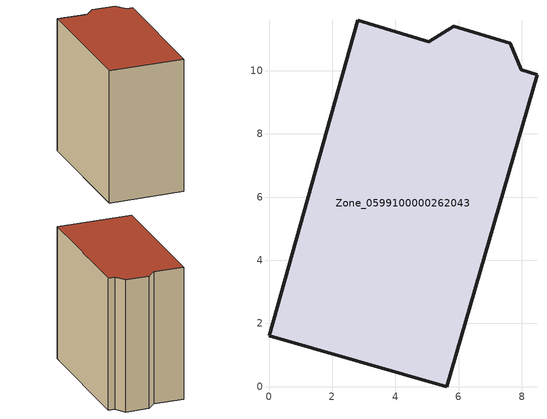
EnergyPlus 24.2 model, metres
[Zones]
Zone_0599100000262043
 floor ground (C_G): 5.84,11.4 7.63,10.87 7.98,10.02 8.48,9.87 5.62,0 0,1.61 2.81,11.59 5.05,10.91 z0
 wall outside (C_F): 5.05,10.91 2.81,11.59 0,1.61 5.62,0 8.48,9.87 7.98,10.02 7.63,10.87 5.84,11.4 5.05,10.91 z0:10.54
 roof outside (C_R): 7.63,10.87 5.84,11.4 5.05,10.91 2.81,11.59 0,1.61 5.62,0 8.48,9.87 7.98,10.02 z10.54
[BUILDING]
Pand.0599100000262043: North Axis=0; Terrain=City; Loads Convergence Tolerance Value=0.04; Temperature Convergence Tolerance Value=0.4; Solar Distribution=FullExterior; Maximum Number of Warmup Days=25; Minimum Number of Warmup Days=1
[Site:Location]
Rotterdam.The.Hague.AP_ZH_NLD Design_Conditions: Latitude=51.96; Longitude=4.45; Time Zone=1; Elevation=-4.5
[SITE:GROUNDTEMPERATURE:BUILDINGSURFACE]
18, 18, 18, 18, 18, 18, 18, 18, 18, 18, 18, 18
[MATERIAL] Thermal Absorptance=0.9; Solar Absorptance=0.7; Visible Absorptance=0.7
Name | Roughness | Thickness | Conductivity | Density | Specific Heat
G.TI.1946 | MediumSmooth | 0.15 | 1 | 540 | 1210
F.TI.1946 | Rough | 0.3 | 0.857143 | 1920 | 840
R.TI.1946 | MediumRough | 0.2 | 0.1 | 1500 | 1000
[CONSTRUCTION]
C_G: G.TI.1946
C_F: F.TI.1946
C_R: R.TI.1946
[ZONE]
Zone_0599100000262043: Type=1; Multiplier=1; Ceiling Height=Autocalculate; Volume=Autocalculate; Floor Area=autocalculate; Part of Total Floor Area=Yes
[ZONEINFILTRATION:DESIGNFLOWRATE]
Infil_Zone_0599100000262043: Zone or ZoneList or Space or SpaceList=Zone_0599100000262043; Schedule=AlwaysOn; Design Flow Rate Calculation Method=Flow/Area; Flow Rate per Floor Area=0.003; Constant Term Coefficient=1; Temperature Term Coefficient=0; Velocity Term Coefficient=0; Velocity Squared Term Coefficient=0
[HVACTEMPLATE:ZONE:IDEALLOADSAIRSYSTEM]
Zone_0599100000262043: Maximum Heating Supply Air Temperature=50; Minimum Cooling Supply Air Temperature=13; Maximum Heating Supply Air Humidity Ratio=0.0156; Minimum Cooling Supply Air Humidity Ratio=0.0077; Heating Limit=NoLimit; Cooling Limit=NoLimit; Dehumidification Control Type=ConstantSensibleHeatRatio; Cooling Sensible Heat Ratio=0.7; Dehumidification Setpoint=60; Humidification Control Type=None; Humidification Setpoint=30; Outdoor Air Method=None; Outdoor Air Flow Rate per Person=0.00944; Outdoor Air Flow Rate per Zone Floor Area=0; Outdoor Air Flow Rate per Zone=0; Demand Controlled Ventilation Type=None; Outdoor Air Economizer Type=NoEconomizer; Heat Recovery Type=None; Sensible Heat Recovery Effectiveness=0.7; Latent Heat Recovery Effectiveness=0.65
[ZONECONTROL:THERMOSTAT]
ThermostatControl_Zone_0599100000262043: Zone or ZoneList=Zone_0599100000262043; Control Type Schedule=DualSetpointControlType; Control 1=Thermostat_Zone_0599100000262043; Temperature Difference Between Cutout And Setpoint=0
[THERMOSTATSETPOINT:DUALSETPOINT]
Thermostat_Zone_0599100000262043: Heating Setpoint Temperature Schedule=HeatingSetpoint_Zone_0599100000262043; Cooling Setpoint Temperature Schedule=CoolingSetpoint_Zone_0599100000262043
[SCHEDULE:COMPACT]
HeatingSetpoint_Zone_0599100000262043: Through: 12/31, For: AllDays, Until: 24:00, 21
CoolingSetpoint_Zone_0599100000262043: Through: 12/31, For: AllDays, Until: 24:00, 24
DualSetpointControlType: Through: 12/31, For: AllDays, Until: 24:00, 4
AlwaysOn: Through: 12/31, For: AllDays, Until: 24:00, 1
